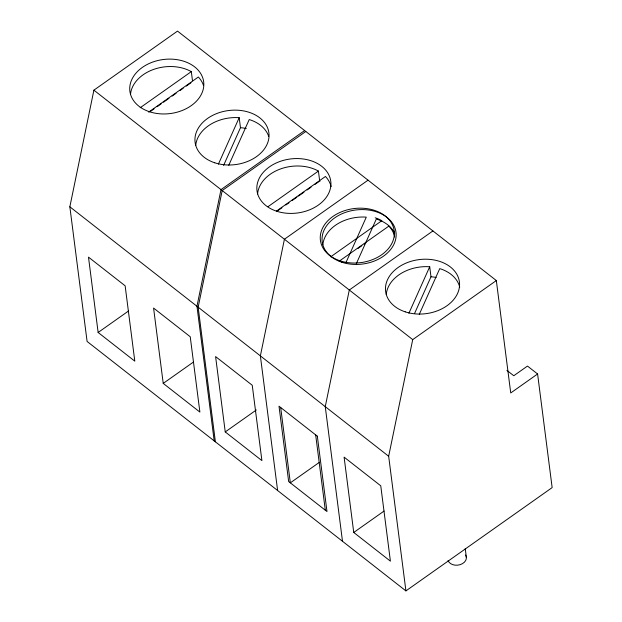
<?xml version="1.0" encoding="UTF-8"?>
<svg xmlns="http://www.w3.org/2000/svg" width="622" height="622" viewBox="0 0 622 622"><rect width="100%" height="100%" fill="white"/><g stroke="black" fill="none" stroke-linecap="round" stroke-linejoin="round"><path stroke-width="0.93" d="M537.595 373.985L552.149 487.601L405.917 590.9L87.096 341.447L69.851 206.807L93.899 90.167L177.519 31.1L496.333 280.553L510.732 392.964L537.595 373.985L527.479 366.07L513.772 375.742L506.899 370.362M405.917 590.9L388.664 456.26L412.713 339.62L496.333 280.553M218.4 164.146L239.19 117.69A37.196 27.244 -7.3 0 0 195.736 145.392M223.601 165.398L240.473 127.704L239.19 117.69M228.779 165.234L249.228 119.548A37.196 27.244 -7.3 0 1 268.681 136.304M345.894 262.725L366.296 217.14A37.196 27.244 -7.3 0 0 322.841 244.843M356.274 263.806L376.333 218.998A37.196 27.244 -7.3 0 1 394.713 233.196M408.918 313.216L429.709 266.76A37.196 27.244 -7.3 0 0 386.254 294.463M414.516 313.589L430.992 276.774L429.709 266.76M419.298 314.304L439.746 268.618A37.196 27.244 -7.3 0 1 459.72 287.162M140.183 107.738L191.319 71.616L192.486 80.728M148.666 112.123L198.356 77.019A37.196 27.244 -7.3 0 1 203.549 85.556M150.12 111.641L154.054 108.866M157.203 106.642L161.137 103.858M163.493 102.195L168.997 98.307M172.146 96.083L176.08 93.308M180.015 90.524L183.156 88.301M186.305 86.085L191.024 82.749M304.617 130.55L220.997 189.617L196.956 306.257L214.201 440.897M305.814 131.483L222.194 190.55L198.146 307.19L215.391 441.83M268.074 206.628L318.417 171.073L319.7 181.088A37.196 27.244 -7.3 0 1 319.98 181.243M98.136 332.475L88.487 257.127L125.139 285.809L134.795 361.149L98.136 332.475L128.443 311.062M276.565 211.013L325.462 176.469A37.196 27.244 -7.3 0 1 331.114 186.631M277.225 211.091L281.945 207.756M285.879 204.98L289.028 202.756M292.169 200.533L296.888 197.197M298.467 196.093L303.971 192.198M307.12 189.974L311.054 187.199M314.981 184.423L318.915 181.64M368.037 180.17L284.417 239.237L260.369 355.87L277.614 490.517M330.702 256.808L381.838 220.686A37.196 27.244 -7.3 0 0 375.198 217.793M163.228 383.401L153.58 308.061L190.231 336.743L199.887 412.083L163.228 383.401L193.535 361.988M339.192 261.193L388.882 226.089A37.196 27.244 -7.3 0 1 394.706 237.075M357.945 248.489L361.88 245.706M364.243 244.042L365.814 242.93M432.92 230.933L349.3 290L325.252 406.64L342.497 541.28M225.242 431.925L215.593 356.577L252.244 385.259L261.901 460.607L225.242 431.925L256.326 409.968M319.086 462.543L290.334 482.851L280.685 407.511M353.747 532.471L344.098 457.131L380.757 485.813L390.406 561.153L353.747 532.471L384.054 511.059M93.899 90.167L412.713 339.62M69.851 206.807L388.664 456.26M465.248 548.651L466.36 557.304M315.665 434.879L325.314 510.219M257.601 193.978A37.196 27.244 -7.3 0 1 279.939 169.161A37.196 27.244 -7.3 0 1 318.417 171.073M240.473 127.704A37.196 27.244 -7.3 0 1 246.281 128.49M130.503 94.528A37.196 27.244 -7.3 0 1 152.833 69.711A37.196 27.244 -7.3 0 1 191.319 71.616M430.992 276.774A37.196 27.244 -7.3 0 1 436.178 277.443M465.528 555.003A9.299 6.811 -7.3 0 1 460.101 564.675A9.299 6.811 -7.3 0 1 448.081 560.399M317.337 436.193L279.006 406.197L288.655 481.537L326.993 511.533L317.337 436.193M276.588 211.192A37.196 27.244 -7.3 0 0 330.904 182.767A37.196 27.244 -7.3 0 0 274.139 164.006A37.196 27.244 -7.3 0 0 276.588 211.192M341.812 262.227A37.196 27.244 -7.3 0 0 396.128 233.794A37.196 27.244 -7.3 0 0 339.363 215.033A37.196 27.244 -7.3 0 0 341.812 262.227M149.482 111.742A37.196 27.244 -7.3 0 0 203.806 83.317A37.196 27.244 -7.3 0 0 147.033 64.556A37.196 27.244 -7.3 0 0 149.482 111.742M214.707 162.777A37.196 27.244 -7.3 0 0 269.023 134.344A37.196 27.244 -7.3 0 0 212.257 115.583A37.196 27.244 -7.3 0 0 214.707 162.777M340.009 260.812A37.196 27.244 -7.3 0 0 394.325 232.379A37.196 27.244 -7.3 0 0 337.552 213.626A37.196 27.244 -7.3 0 0 340.009 260.812M405.233 311.847A37.196 27.244 -7.3 0 0 459.549 283.414A37.196 27.244 -7.3 0 0 402.776 264.653A37.196 27.244 -7.3 0 0 405.233 311.847"/></g></svg>
